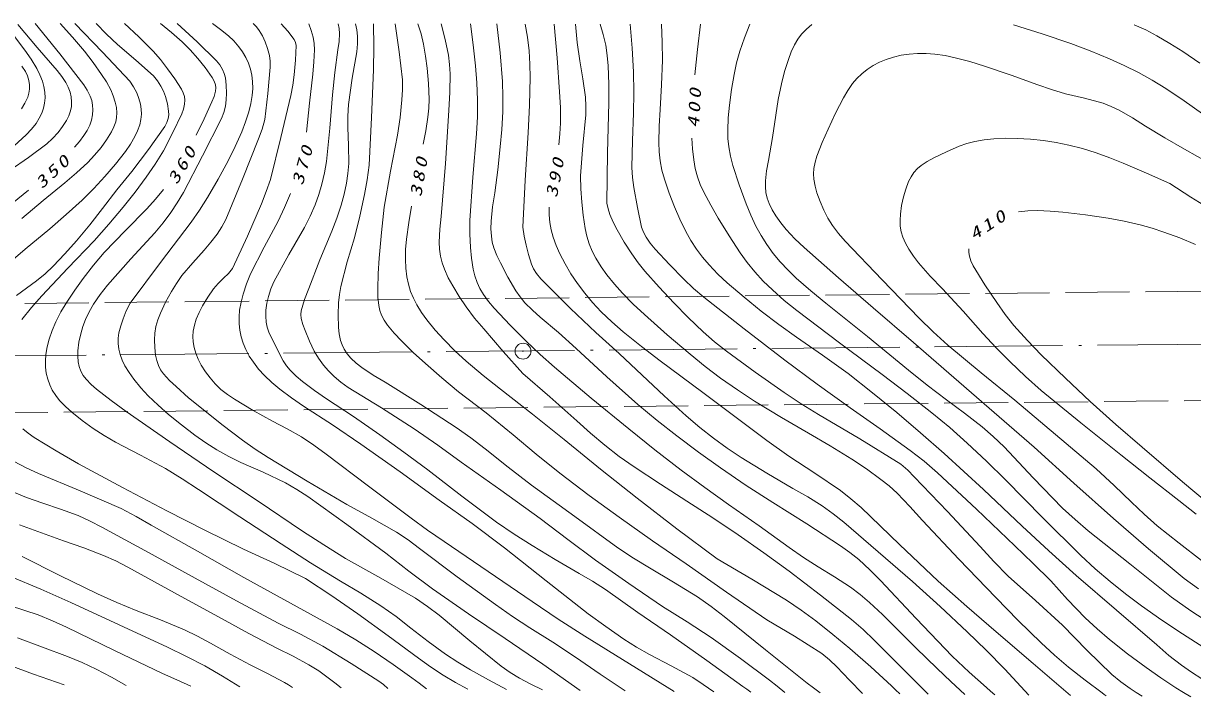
# Model space of a CAD drawing. Units: millimetres, scale not verified. Extents: x 65096 to 705096, y -9435 to 350565.
# Drawn here: x 247348 to 356896, y 230636 to 294019 of the extents above; entities that cross this region are included whole.
import ezdxf

# ---------------------------------------------------------------- set-up
doc = ezdxf.new("R2010")
doc.units = ezdxf.units.MM
doc.header["$LTSCALE"] = 1000
doc.linetypes.add('DASHED', pattern=[7.5, 6, -1.5])
doc.linetypes.add('LONG_DASHED_DOTTED', pattern=[15.25, 12, -1.5, 0.25, -1.5])
doc.layers.add('S-BGD', color=7, linetype='Continuous', lineweight=13)
doc.layers.add('S-BMK', color=2, linetype='LONG_DASHED_DOTTED', lineweight=13)
doc.styles.add('ＭＳ ゴシック', font='')
doc.styles.get('ＭＳ ゴシック').set_extended_font_data('MS Gothic')

# ---------------------------------------------------------------- blocks, each defined once
blk = doc.blocks.new('BUHIN9')
at = {"color": 2, "linetype": 'Continuous', "lineweight": 13}
for radius in [746, 22.5]:
    blk.add_circle((0, 0), radius, dxfattribs=at)

msp = doc.modelspace()

# ---------------------------------------------------------------- linework, layer by layer
at = {"layer": 'S-BGD', "linetype": 'DASHED'}
for p, q in [((157495, 266837), (594475, 271395)), ((594606, 261122), (172305, 256753))]:
    msp.add_line(p, q, dxfattribs=at)
at = {"layer": 'S-BGD'}
for points in [[(252182, 294014), (254769, 291333), (257310, 288611), (257666, 288069), (257971, 287494), (258173, 286992), (258321, 286461), (258392, 285986), (258403, 285495), (258353, 284996), (258245, 284506), (258052, 283948), (257798, 283403), (257381, 282695), (256916, 282023), (255980, 280826), (254991, 279661), (253941, 278538), (252841, 277450), (251361, 276093), (249833, 274774), (247524, 272863), (245257, 270908)], [(246096, 280253), (247831, 281462), (249543, 282728), (250090, 283239), (250602, 283802), (251015, 284338), (251386, 284921), (251606, 285363), (251768, 285826), (251849, 286237), (251870, 286658), (251830, 287120), (251729, 287572), (251557, 288041), (251331, 288484), (250957, 289051), (250524, 289594), (248643, 291746), (246816, 293928)], [(254153, 294011), (255133, 293009), (256166, 292039), (257869, 290586), (259527, 289092), (259903, 288626), (260231, 288123), (260472, 287652), (260660, 287152), (260837, 286485), (260959, 285795), (260971, 285450), (260923, 285105), (260794, 284729), (260604, 284368), (259061, 282205), (257512, 280137), (256115, 278427), (254759, 276675), (253562, 275138), (252310, 273630), (251243, 272422), (250133, 271256), (249382, 270555), (248585, 269894), (246713, 268517)], [(256813, 294008), (258168, 292743), (259493, 291424), (260194, 290620), (260855, 289771), (261527, 288834), (262152, 287859), (262325, 287522), (262441, 287167), (262480, 286811), (262458, 286438), (262362, 285985), (262205, 285542), (261359, 283786), (260467, 282073), (259691, 280824), (258864, 279608), (257814, 278184), (256711, 276791), (255367, 275194), (253977, 273637), (251502, 271085), (249066, 268485), (248115, 267390), (247206, 266251)], [(250786, 294016), (251948, 292735), (253066, 291414), (253892, 290345), (254668, 289242), (255123, 288527), (255527, 287781), (255770, 287216), (255958, 286623), (256060, 286125), (256101, 285623), (256081, 285207), (255999, 284790), (255830, 284312), (255602, 283851), (255137, 283108), (254621, 282398), (254022, 281668), (253373, 280973), (252327, 279997), (251236, 279063), (249211, 277417), (247218, 275719)], [(248464, 294019), (250756, 291169), (253014, 288264), (253338, 287747), (253605, 287207), (253748, 286794), (253836, 286355), (253859, 285904), (253822, 285439), (253721, 284951), (253563, 284484), (253321, 283980), (253027, 283505), (252609, 282952), (252149, 282426)], [(261767, 294001), (263615, 292289), (265434, 290521), (265750, 290129), (266019, 289700), (266174, 289329), (266276, 288927), (266355, 288215), (266374, 287493), (266355, 286862), (266275, 286246), (266116, 285662), (265898, 285095), (264141, 281613), (262339, 278174), (261771, 277211), (261152, 276280), (260438, 275318), (259676, 274393), (257426, 271965), (255220, 269496), (254548, 268614), (253923, 267696), (253513, 266997), (253156, 266270), (252912, 265618), (252721, 264936), (252556, 264137), (252452, 263331), (252436, 262814), (252480, 262298), (252580, 261858), (252740, 261428), (252962, 261029), (253235, 260663), (253701, 260175), (254213, 259726), (255580, 258658), (256968, 257650), (261062, 254808), (265189, 251995), (269344, 249233), (273484, 246434), (275487, 245132), (277531, 243875), (280830, 242032), (284097, 240138), (285212, 239365), (286293, 238543), (289185, 236132), (292113, 233770), (292957, 233187), (293833, 232655), (294895, 232080), (295980, 231539)], [(265060, 293997), (265822, 293452), (266558, 292853), (267064, 292369), (267532, 291836), (267890, 291343), (268199, 290814), (268441, 290284), (268631, 289723), (268756, 289154), (268823, 288566), (268835, 287925), (268786, 287274), (268659, 286502), (268472, 285743), (268170, 284797), (267807, 283859), (267196, 282487), (266534, 281148), (265601, 279418), (264610, 277706), (263864, 276526), (263067, 275379), (260184, 271604), (257349, 267791), (256993, 267081), (256690, 266341), (256466, 265684), (256297, 265003), (256234, 264518), (256230, 264017), (256289, 263497), (256410, 262978), (256604, 262440), (256854, 261927), (257244, 261285), (257692, 260666), (258347, 259870), (259045, 259117), (259972, 258223), (260939, 257374), (262148, 256382), (263409, 255426), (264432, 254706), (265486, 254039), (266586, 253427), (267715, 252868), (269822, 251946), (271905, 250968), (272961, 250345), (273995, 249664), (277663, 247047), (281302, 244376), (283466, 242682), (285674, 241030), (289059, 238670), (292483, 236355), (296017, 233950), (299525, 231502)], [(268879, 293992), (269189, 293692), (269454, 293352), (269742, 292841), (269986, 292284), (270226, 291656), (270404, 291020), (270471, 290471), (270478, 289916), (270260, 287444), (269985, 285012), (269710, 284096), (269373, 283183), (267878, 279410), (266317, 275635), (265938, 274934), (265509, 274266), (264922, 273499), (264278, 272758), (263217, 271587), (262207, 270381), (261690, 269652), (261216, 268880), (260676, 267885), (260190, 266862), (259950, 266237), (259769, 265594), (259670, 264976), (259631, 264347), (259651, 263641), (259733, 262926), (259837, 262433), (259997, 261964), (260209, 261562), (260480, 261180), (261042, 260560), (261656, 259973), (262823, 258936), (264032, 257943), (265933, 256426), (267875, 254954), (269065, 254111), (270287, 253319), (273951, 251100), (277653, 248929), (279995, 247656), (282312, 246329), (283399, 245601), (284460, 244816), (288002, 242157), (291576, 239548), (293166, 238441), (294799, 237379), (296954, 236021), (299082, 234608), (301389, 233015), (303738, 231457)], [(260189, 294003), (261226, 293163), (262211, 292288), (262962, 291532), (263683, 290721), (264370, 289876), (265039, 288956), (265218, 288615), (265337, 288257), (265372, 287965), (265345, 287658), (265213, 287174), (265013, 286680), (264290, 285070), (263541, 283528)], [(271487, 293988), (272117, 293276), (272707, 292517), (272833, 292236), (272901, 291936), (272836, 290557), (272711, 289190), (272596, 288219), (272419, 287248), (271484, 283317), (270489, 279393), (270105, 278248), (269659, 277113), (268333, 274074), (266948, 271053), (266550, 270575), (266094, 270123), (265605, 269643), (265164, 269125), (264625, 268355), (264136, 267551), (263811, 266935), (263540, 266291), (263376, 265743), (263270, 265181), (263236, 264673), (263262, 264166), (263350, 263636), (263497, 263119), (263728, 262536), (264016, 261973), (264400, 261360), (264833, 260782), (265324, 260225), (265854, 259715), (266465, 259236), (267114, 258805), (268889, 257739), (270691, 256729), (272070, 256026), (273417, 255271), (274574, 254488), (275706, 253650), (279685, 250649), (283675, 247636), (285202, 246523), (286763, 245458), (290883, 242651), (295002, 239832), (297452, 238181), (299944, 236575), (304135, 234004), (308326, 231409)], [(276855, 293981), (276946, 293536), (276976, 293084), (276928, 292314), (276818, 291530), (276536, 289420), (276314, 287314), (276057, 284201), (275738, 281087), (275552, 280013), (275306, 278950), (275018, 277972), (274672, 277013), (274208, 275940), (273690, 274893), (272227, 272364), (270815, 269802), (270536, 269128), (270311, 268423), (270167, 267786), (270079, 267126), (270061, 266572), (270104, 266013), (270199, 265536), (270356, 265066), (271000, 263718), (271698, 262397), (272003, 261935), (272358, 261507), (272910, 260956), (273506, 260447), (274609, 259608), (275750, 258815), (278264, 257166), (280745, 255467), (283004, 253842), (285237, 252162), (288440, 249693), (291684, 247268), (293322, 246157), (295002, 245090), (297187, 243758), (299412, 242472), (300674, 241738), (301902, 240955), (304918, 238806), (307976, 236701), (311382, 234312), (314751, 231876), (315122, 231604), (315493, 231333)], [(278472, 293979), (278588, 293409), (278646, 292817), (278641, 292089), (278576, 291359), (278156, 288886), (277797, 286411), (277742, 285334), (277747, 284246), (277817, 282560), (277827, 280875), (277755, 279958), (277622, 279046), (277405, 278017), (277127, 276994), (276714, 275751), (276243, 274528), (275133, 271862), (274081, 269180), (273693, 268132), (273364, 267068), (273341, 266720), (273378, 266372), (273533, 265802), (273753, 265227), (274151, 264246), (274598, 263305), (275006, 262635), (275465, 261998), (275938, 261440), (276454, 260925), (277098, 260389), (277787, 259893), (280891, 257970), (283953, 256001), (286176, 254473), (288374, 252888), (292089, 250283), (295775, 247625), (298345, 245641), (300952, 243706), (304078, 241516), (307234, 239378), (309528, 237938), (311788, 236448), (314532, 234483), (317242, 232469), (317970, 231890), (318701, 231299)], [(274078, 293985), (274316, 293360), (274494, 292723), (274585, 292138), (274617, 291542), (274570, 290406), (274462, 289274), (274158, 286549), (273885, 283816)], [(280142, 293977), (280169, 291818), (280136, 289651), (279976, 285188), (279756, 280734), (279568, 279357), (279318, 277978), (278871, 275946), (278365, 273932), (277697, 271657), (277088, 269371), (276957, 268606), (276885, 267829), (276853, 266689), (276881, 265516), (276941, 264909), (277061, 264311), (277204, 263880), (277403, 263473), (277693, 263045), (278034, 262650), (278531, 262180), (279072, 261751), (280130, 261051), (281232, 260394), (284572, 258298), (287890, 256145), (289267, 255169), (290608, 254143), (292768, 252411), (294964, 250727), (299008, 247810), (303056, 244878), (304510, 243909), (306004, 242986), (308267, 241656), (310499, 240275), (311773, 239378), (313014, 238431), (316881, 235289), (320791, 232184), (321384, 231727), (321986, 231264)], [(282167, 293974), (282546, 291357), (282866, 288731), (282871, 287785), (282816, 286838), (282639, 285197), (282402, 283556), (281745, 280182), (281148, 276799), (280886, 274415), (280683, 272019), (280582, 270583), (280542, 269147), (280565, 268362), (280648, 267582), (280752, 267115), (280914, 266660), (281161, 266187), (281463, 265738), (282090, 264982), (282767, 264260), (283868, 263179), (285021, 262130), (286544, 260790), (288112, 259491), (290693, 257502), (293244, 255461), (295403, 253632), (297600, 251850), (300356, 249777), (303156, 247745), (306285, 245525), (309457, 243348), (313211, 240716), (317003, 238130), (319590, 236577), (322152, 234969), (322868, 234366), (323554, 233709), (324762, 232463), (325976, 231222)], [(284316, 293971), (284609, 293036), (284845, 292079), (285034, 290960), (285166, 289818), (285297, 288369), (285368, 286920), (285342, 286065), (285256, 285213), (285053, 283962), (284795, 282705)], [(286499, 293968), (286868, 292513), (287181, 291032), (287284, 290172), (287327, 289304), (287302, 287582), (287217, 285861), (286886, 280888), (286497, 275910), (286372, 274717), (286306, 273512), (286339, 272863), (286433, 272210), (286589, 271581), (286803, 270969), (287158, 270175), (287570, 269405), (288170, 268410), (288824, 267445), (289628, 266401), (290485, 265386), (292298, 263278), (294152, 261215), (296687, 259020), (299189, 256774), (300486, 255602), (301821, 254476), (303176, 253437), (304577, 252440), (307026, 250818), (309514, 249243), (311932, 247683), (314319, 246072), (316730, 244397), (319107, 242672), (322039, 240435), (324939, 238147), (326017, 237197), (327063, 236194), (329585, 233667), (332134, 231157)], [(289225, 293965), (289501, 292002), (289719, 290027), (289835, 288442), (289892, 286856), (289882, 285259), (289812, 283662), (289460, 279608), (289167, 275543), (289171, 274287), (289235, 273026), (289333, 272002), (289492, 270977), (289644, 270346), (289855, 269729), (290121, 269167), (290445, 268622), (290925, 267956), (291464, 267311), (292951, 265736), (294458, 264225), (295752, 262991), (297099, 261791), (300559, 258878), (304065, 256004), (306504, 254048), (308982, 252137), (311183, 250506), (313418, 248924), (316280, 246930), (319107, 244887), (320436, 243963), (321798, 243090), (323342, 242151), (324852, 241162), (325762, 240477), (326634, 239745), (327838, 238623), (329009, 237449), (330957, 235480), (332953, 233547), (334240, 232334), (335541, 231121)], [(291719, 293961), (292007, 291263), (292235, 288557), (292284, 287138), (292273, 285718), (292181, 284083), (292030, 282451), (291801, 280287), (291513, 278131), (291312, 276814), (291169, 275479), (291151, 274773), (291192, 274072), (291279, 273521), (291426, 272987), (291707, 272274), (292052, 271568), (292750, 270240), (293493, 268957), (293895, 268379), (294344, 267839), (295035, 267152), (295779, 266497), (297476, 265042), (299134, 263542), (302007, 260901), (304925, 258301), (306723, 256805), (308559, 255356), (310588, 253830), (312652, 252353), (315082, 250705), (317554, 249102), (320749, 247106), (323913, 245058), (324780, 244432), (325608, 243759), (326652, 242801), (327656, 241797), (330997, 238232), (334377, 234713), (335962, 233218), (337589, 231767), (337973, 231432), (338366, 231091)], [(294348, 293958), (294565, 292711), (294724, 291447), (294803, 290204), (294821, 288955), (294767, 286356), (294652, 283751), (294367, 279338), (294143, 274927), (294263, 274081), (294443, 273237), (294668, 272343), (294951, 271461), (295155, 271009), (295411, 270589), (295820, 270080), (296288, 269597), (298618, 267295), (300970, 265056), (303171, 263080), (305330, 261062), (307372, 259123), (309459, 257224), (310716, 256156), (312018, 255129), (313289, 254210), (314604, 253335), (317006, 251859), (319435, 250436), (320833, 249640), (322198, 248793), (323216, 248055), (324207, 247261), (327441, 244501), (330638, 241692), (333233, 239360), (335785, 236986), (337558, 235257), (339296, 233478), (340436, 232272), (341565, 231057)], [(297073, 293954), (297362, 290782), (297592, 287594), (297656, 286131), (297659, 284671), (297610, 283657), (297506, 282650)], [(299065, 293952), (299239, 292232), (299474, 290506), (299770, 288807), (300005, 287107), (300050, 286272), (300034, 285434), (299766, 282583), (299559, 279736), (299579, 278509), (299660, 277269), (299784, 276028), (299967, 274796), (300131, 274065), (300353, 273352), (300643, 272664), (300989, 271999), (301478, 271207), (302017, 270447), (302718, 269573), (303471, 268730), (304481, 267702), (305532, 266718), (307651, 264839), (309815, 263000), (311222, 261865), (312667, 260777), (314240, 259676), (315855, 258618), (318367, 257090), (320917, 255608), (322952, 254417), (324963, 253170), (326345, 252252), (327699, 251281), (328466, 250662), (329202, 249990), (330407, 248738), (331578, 247434), (334998, 243801), (338459, 240201), (340557, 238060), (342699, 235960), (343964, 234798), (345275, 233676), (346822, 232449), (348407, 231268), (348601, 231127), (348804, 230981)], [(301399, 293949), (301683, 292971), (301908, 291980), (302052, 291014), (302138, 290028), (302201, 288307), (302204, 286578), (302080, 281894), (302017, 277183), (302124, 276641), (302290, 276111), (302602, 275384), (302976, 274665), (303638, 273514), (304343, 272405), (304935, 271582), (305584, 270783), (306916, 269293), (308301, 267835), (309644, 266446), (311032, 265097), (312104, 264172), (313224, 263287), (315909, 261335), (318638, 259426), (320216, 258374), (321834, 257367), (325713, 255065), (329571, 252704), (330207, 252132), (330805, 251512), (333917, 248270), (336978, 244993), (338281, 243586), (339626, 242222), (342180, 239936), (344692, 237608), (346978, 235286), (349312, 233001), (350164, 232316), (351053, 231679), (351610, 231309), (352184, 230945)], [(304202, 293945), (304384, 291706), (304505, 289464), (304544, 287527), (304523, 285589), (304412, 283048), (304361, 280510), (304428, 279578), (304556, 278644), (304872, 276774), (305247, 274923), (305436, 274450), (305685, 273991), (306086, 273408), (306542, 272853), (307869, 271414), (309218, 270039), (310133, 269175), (311096, 268349), (314866, 265380), (318677, 262455), (321726, 260191), (324811, 257975), (327636, 256014), (330434, 253999), (331735, 252976), (333006, 251900), (336637, 248487), (340247, 245039), (341940, 243426), (343597, 241763), (345185, 240009), (346822, 238291), (347950, 237260), (349119, 236274), (350810, 234939), (352546, 233645), (353921, 232667), (355329, 231739), (356027, 231312), (356732, 230897)], [(307137, 293941), (307210, 292253), (307222, 290557), (307143, 288252), (307003, 285932), (306908, 284388), (306873, 282846), (306910, 281980), (307008, 281121), (307178, 280265), (307410, 279408), (307851, 278113), (308350, 276831), (308849, 275663), (309404, 274517), (309875, 273672), (310401, 272853), (310971, 272099), (311589, 271380), (312417, 270524), (313297, 269701), (314871, 268354), (316485, 267051), (318117, 265801), (319785, 264600), (322225, 262923), (324628, 261199), (326915, 259404), (329174, 257555), (331415, 255654), (333624, 253703), (337289, 250325), (340925, 246900), (343435, 244567), (345984, 242280), (349760, 239028), (353551, 235770), (354682, 234787), (355847, 233854), (356783, 233197), (357754, 232590)], [(310786, 293936), (310514, 291572), (310266, 289197)], [(315399, 293930), (314907, 292673), (314472, 291399), (314173, 290325), (313932, 289236), (313689, 287807), (313506, 286362), (313391, 285181), (313337, 284000), (313355, 283224), (313433, 282444), (313599, 281576), (313827, 280707), (314419, 278901), (315067, 277118), (315498, 276055), (315986, 275009), (316473, 274136), (317012, 273291), (317611, 272464), (318263, 271666), (318989, 270880), (319757, 270138), (321125, 268943), (322535, 267792), (326420, 264674), (330290, 261517), (332040, 260107), (333836, 258738), (335524, 257492), (337174, 256200), (338220, 255290), (339233, 254329), (341948, 251438), (344714, 248581), (345896, 247504), (347123, 246466), (351016, 243348), (354921, 240234), (356736, 238962), (358594, 237733)], [(321223, 293922), (320723, 293480), (320263, 292992), (319915, 292528), (319610, 292018), (319291, 291349), (319021, 290639), (318672, 289495), (318382, 288337), (318077, 286883), (317831, 285421), (317529, 283307), (317159, 281156), (316987, 280204), (316877, 279257), (316870, 278704), (316922, 278158), (317041, 277639), (317219, 277130), (317495, 276545), (317831, 275974), (318300, 275312), (318812, 274693), (319626, 273839), (320490, 273022), (323710, 270154), (326956, 267343), (330753, 264110), (334528, 260837), (338289, 257562), (342062, 254283), (345760, 250933), (349484, 247601), (352769, 244772), (356103, 241981), (357432, 241027)], [(340109, 293897), (342803, 293037), (345480, 292120), (347309, 291438), (349115, 290701), (350481, 290084), (351828, 289410), (353116, 288690), (354383, 287913), (356112, 286761), (357820, 285551)], [(351434, 293883), (352497, 293401), (353536, 292864), (354775, 292145), (355984, 291375), (357566, 290284)], [(246506, 292792), (247484, 291519), (248068, 290672), (248610, 289780), (248904, 289198), (249141, 288592), (249278, 288087), (249359, 287559), (249378, 287054), (249336, 286542), (249235, 286072), (249077, 285618), (248836, 285122), (248537, 284648), (248102, 284097), (247617, 283581), (244163, 280440)], [(357720, 243691), (355632, 245290), (353576, 246939), (352355, 248013), (351171, 249132), (349530, 250715), (347850, 252252), (344059, 255489), (340231, 258696), (337071, 261256), (333951, 263861), (332601, 265105), (331282, 266401), (327822, 269986), (324351, 273594), (323728, 274322), (323151, 275089), (322727, 275772), (322349, 276497), (321996, 277309), (321696, 278151), (321525, 278776), (321413, 279416), (321381, 279919), (321410, 280419), (321516, 281001), (321685, 281586), (322189, 282861), (322749, 284115), (323435, 285593), (324178, 287051), (324584, 287739), (325039, 288394), (325441, 288863), (325896, 289300), (326406, 289705), (326952, 290063), (327548, 290378), (328179, 290643), (328871, 290865), (329581, 291030), (330354, 291146), (331134, 291203), (331934, 291202), (332741, 291140), (333705, 291001), (334664, 290801), (336033, 290434), (337400, 290006), (339909, 289165), (342404, 288266), (343684, 287817), (344984, 287425), (346760, 287008), (348520, 286533), (349275, 286234), (350017, 285875), (351258, 285162), (352486, 284387), (354304, 283280), (356150, 282226), (358576, 280859)], [(247164, 286011), (247487, 286542), (247757, 287104), (247873, 287473), (247933, 287865), (247927, 288267), (247859, 288676), (247723, 289097), (247532, 289493), (247189, 290023)], [(309986, 283274), (310041, 282247), (310157, 281217), (310302, 280420), (310507, 279631), (310767, 278903), (311088, 278188), (311742, 276971), (312459, 275767), (313463, 274113), (314510, 272504), (315167, 271596), (315872, 270726), (316673, 269865), (317524, 269038), (318642, 268052), (319810, 267101), (323817, 264088), (327812, 261100), (330152, 259339), (332464, 257523), (334136, 256127), (335774, 254680), (337591, 252982), (339374, 251232), (342874, 247669), (346416, 244142), (347767, 242898), (349160, 241698), (350603, 240542), (352093, 239426), (354001, 238085), (355940, 236796), (359953, 234225)], [(357228, 248032), (355607, 249300), (352872, 251418), (350168, 253588), (346424, 256572), (342720, 259602), (341232, 260934), (339784, 262312), (338494, 263607), (337249, 264942), (335383, 267058), (333457, 269152), (332317, 270337), (331217, 271567), (330735, 272192), (330302, 272852), (329999, 273412), (329753, 273993), (329602, 274487), (329509, 275001), (329480, 275559), (329512, 276134), (329635, 276935), (329822, 277750), (330030, 278488), (330290, 279192), (330515, 279643), (330789, 280057), (331105, 280402), (331465, 280707), (332032, 281085), (332641, 281417), (333838, 281994), (335032, 282503), (335750, 282753), (336489, 282946), (337375, 283099), (338281, 283195), (339363, 283246), (340459, 283237), (341691, 283168), (342915, 283039), (344101, 282855), (345286, 282611), (346583, 282277), (347871, 281884), (349130, 281432), (350379, 280921), (352581, 279991), (354748, 279010), (356737, 277723), (358755, 276488)], [(247817, 278378), (244641, 275819)], [(260475, 278452), (259716, 277531), (258910, 276647), (256902, 274621), (254931, 272546), (253924, 271357), (252958, 270121), (252156, 269020), (251404, 267886), (250872, 266980), (250387, 266036), (250048, 265239), (249760, 264407), (249578, 263709), (249454, 262999), (249407, 262400), (249420, 261798), (249494, 261229), (249629, 260661), (249812, 260141), (250051, 259648), (250373, 259144), (250745, 258675), (251286, 258108), (251880, 257574), (252864, 256789), (253880, 256055), (254904, 255387), (255967, 254766), (258330, 253562), (260667, 252305), (262224, 251345), (263751, 250334), (267615, 247762), (271508, 245243), (274259, 243463), (277050, 241729), (278963, 240609), (280851, 239433), (282260, 238419), (283644, 237349), (285260, 236098), (286909, 234898), (288051, 234144), (289224, 233441), (290921, 232500), (292621, 231575)], [(272378, 278081), (271821, 276765), (271206, 275466), (269898, 273029), (268639, 270557), (268261, 269610), (267937, 268637), (267743, 267889), (267608, 267129), (267553, 266501), (267558, 265870), (267626, 265251), (267756, 264631), (267941, 264037), (268186, 263453), (268513, 262843), (268898, 262253), (269386, 261624), (269927, 261025), (270628, 260355), (271366, 259733), (272461, 258910), (273588, 258137), (276294, 256377), (278958, 254573), (282648, 251983), (286309, 249339), (289386, 247129), (292427, 244871), (296343, 241778), (300268, 238689), (301918, 237477), (303612, 236309), (304794, 235563), (306016, 234864), (308048, 233812), (310057, 232704), (311053, 232061), (312031, 231370)], [(283723, 276873), (283448, 275341), (283232, 273799), (283154, 272840), (283136, 271873), (283177, 271066), (283279, 270257), (283423, 269571), (283627, 268893), (283886, 268258), (284204, 267638), (284649, 266922), (285152, 266227), (285944, 265265), (286777, 264347), (287779, 263330), (288826, 262353), (290412, 261023), (292043, 259734), (295043, 257406), (298007, 255029), (301411, 252249), (304853, 249515), (308583, 246640), (312347, 243817), (315608, 241912), (318839, 239955), (320235, 239007), (321598, 238008), (323202, 236748), (324768, 235441), (326740, 233706), (328680, 231919), (329065, 231556), (329457, 231185)], [(296601, 276787), (296603, 276069), (296665, 275356), (296791, 274664), (296976, 273980), (297258, 273195), (297602, 272417), (298095, 271472), (298639, 270559), (299266, 269625), (299940, 268729), (300684, 267842), (301479, 266989), (302483, 266036), (303532, 265122), (305252, 263738), (307018, 262394), (311015, 259410), (315007, 256410), (317018, 254910), (319073, 253452), (321506, 251869), (323907, 250235), (324884, 249462), (325832, 248636), (329430, 245173), (333061, 241745), (335746, 239350), (338479, 236993), (341966, 234009), (345454, 231016)], [(340585, 276346), (341471, 276436), (342361, 276467), (343544, 276432), (344724, 276337), (346863, 276072), (348980, 275749), (350497, 275466), (351995, 275126), (353094, 274826), (354197, 274462), (355698, 273907), (357178, 273296)], [(381440, 230636), (377699, 233535), (373982, 236490), (370082, 239600), (366147, 242684), (362950, 245233), (359782, 247835), (355956, 251037), (352155, 254283), (349715, 256413), (347311, 258591), (344996, 260751), (342714, 262962), (341414, 264302), (340154, 265687), (339329, 266748), (338546, 267852), (337443, 269506), (336328, 271291), (336120, 271749), (335976, 272210), (335921, 272550), (335918, 272889)], [(247292, 256030), (247799, 255599), (248346, 255212), (250421, 253948), (252511, 252745), (256631, 250513), (260780, 248334), (264359, 246506), (267973, 244728), (270896, 243384), (273791, 241987), (276247, 240352), (278674, 238663), (281538, 236623), (284368, 234533), (285506, 233706), (286676, 232930), (287827, 232250), (289004, 231613)], [(246472, 252946), (247606, 252356), (248776, 251815), (252653, 250205), (256515, 248537), (257928, 247794), (259323, 246992), (263667, 244552), (268013, 242095), (272378, 239687), (276747, 237265), (278492, 236231), (280206, 235146), (281984, 233942), (283734, 232684), (284425, 232173), (285121, 231654)], [(246128, 250193), (247633, 249595), (249170, 249049), (250833, 248494), (252480, 247880), (253597, 247375), (254689, 246814), (259068, 244424), (263445, 242013), (267307, 239890), (271204, 237816), (273315, 236763), (275405, 235652), (278050, 234037), (280657, 232374), (281080, 232042), (281489, 231692)], [(246991, 247028), (251114, 245515), (252996, 244863), (254862, 244152), (256017, 243635), (257148, 243063), (261512, 240642), (265896, 238242), (268473, 236834), (271089, 235472), (272614, 234713), (274106, 233903), (275021, 233319), (275911, 232679), (276513, 232214), (277107, 231739)], [(247244, 244045), (250752, 242277), (254288, 240562), (256094, 239754), (257925, 239001), (260191, 238117), (262429, 237179), (263658, 236582), (264870, 235927), (266710, 234892), (268590, 233904), (270214, 233100), (271804, 232245), (272179, 232020), (272550, 231787)], [(267638, 231839), (266014, 232839), (264353, 233793), (262615, 234691), (260840, 235540), (256315, 237646), (251778, 239744), (248979, 240978), (246148, 242161)], [(246127, 239417), (248735, 238571), (250077, 238029), (251397, 237432), (255886, 235244), (260396, 233098), (261712, 232490), (263031, 231887)], [(256986, 231951), (255599, 232748), (254178, 233496), (252849, 234114), (251485, 234682), (246810, 236435)], [(245414, 234070), (248293, 233036), (251176, 232013)]]:
    msp.add_lwpolyline(points, dxfattribs=at)
at = {"layer": 'S-BMK'}
msp.add_line((103981, 261487), (593791, 266218), dxfattribs=at)

# ---------------------------------------------------------------- block references
msp.add_blockref('BUHIN9', (294158, 263297), dxfattribs=at)

# ---------------------------------------------------------------- texts
at = {"layer": 'S-BGD', "char_height": 1100, "attachment_point": 7, "style": 'ＭＳ ゴシック'}
for s, insert, rotation in [('\\T1.33;\\W1.35;\\Q15;400', (310672, 284207), 86.9), ('\\T1.33;\\W1.35;\\Q15;370', (273539, 278767), 74.7), ('\\T1.33;\\W1.35;\\Q15;350', (249090, 278430), 42.9), ('\\T1.33;\\W1.35;\\Q15;360', (261748, 278830), 59.7), ('\\T1.33;\\W1.35;\\Q15;380', (284639, 277701), 80.4), ('\\T1.33;\\W1.35;\\Q15;390', (297355, 277630), 79.2), ('\\T1.33;\\W1.35;\\Q15;410', (336429, 273638), 33)]:
    msp.add_mtext(s, dxfattribs=dict(at, insert=insert, rotation=rotation))

doc.saveas('drawing.dxf')
